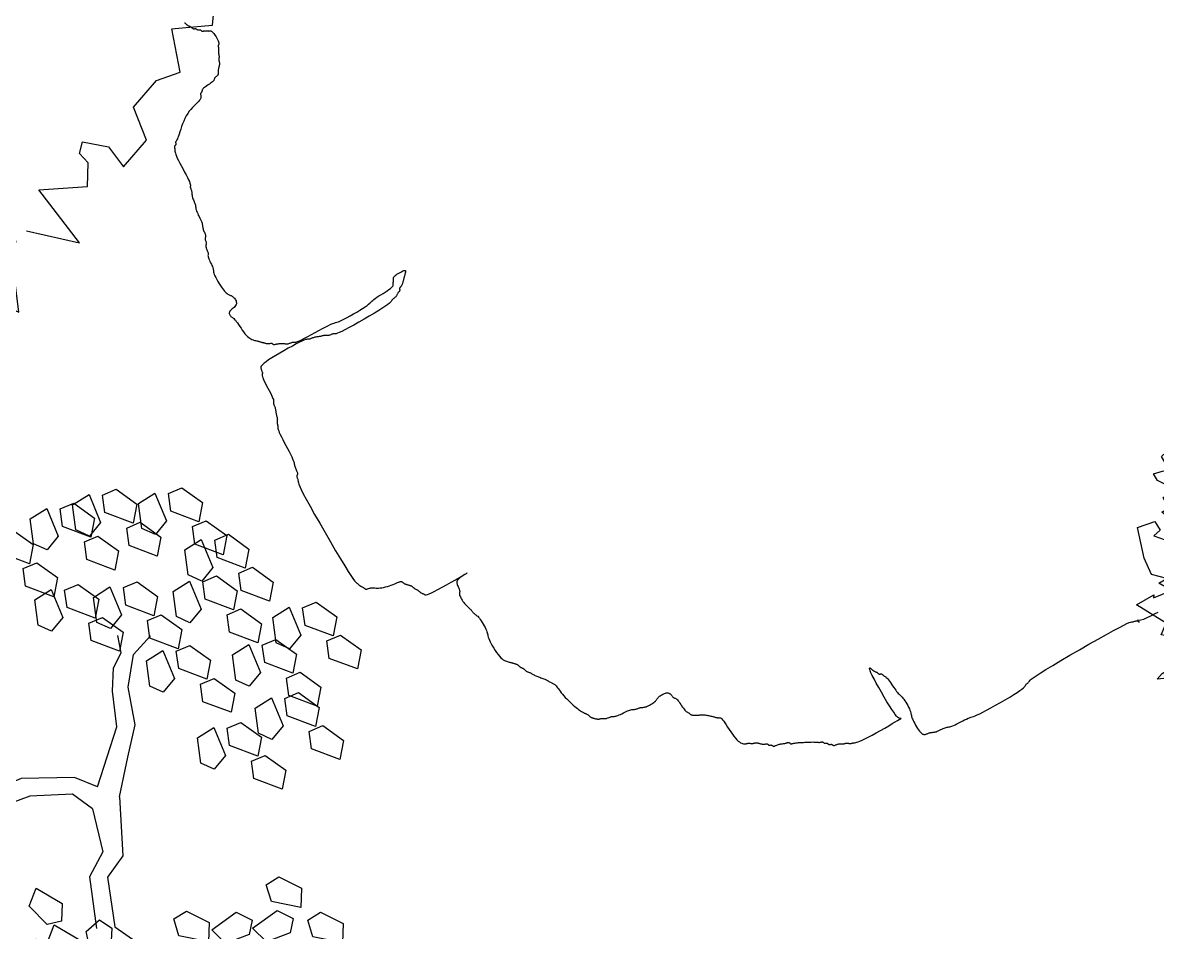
# Model space of a CAD drawing. Header units: metres. Extents: x 99558 to 100592, y 49739 to 50255.
# Drawn here: x 100021.386 to 100024.164, y 50069.294 to 50071.52 of the extents above; entities that cross this region are included whole.
import ezdxf

# ---------------------------------------------------------------- set-up
doc = ezdxf.new("R2010")
doc.units = ezdxf.units.M
doc.header["$MEASUREMENT"] = 0
doc.layers.add('Vegetation', color=100, linetype='Continuous')

# ---------------------------------------------------------------- blocks, each defined once
blk = doc.blocks.new('TREE-13')
for points in [[(-21.55, 67.39), (-19.58, 66.68), (-18.68, 69.81), (-10.83, 73.35), (-12.85, 70.01), (-12.85, 68.14), (-7.46, 69.81), (-3.65, 68.77), (-4.1, 65.43), (2.19, 67.72), (5.1, 68.14), (3.98, 64.39), (8.02, 63.35), (6.45, 59.19), (-1.18, 59.19), (-3.2, 55.44), (0.62, 52.94), (5.55, 52.53), (-2.3, 46.28), (-9.03, 46.28), (-9.48, 46.7), (-9.93, 50.24)], [(6, 66.48), (8.47, 71.68), (13.18, 69.81), (13.63, 66.48), (19.46, 67.1), (19.91, 64.39), (24.4, 63.77), (25.3, 61.69), (25.3, 60.23), (30.23, 60.85), (28.21, 58.15), (33.6, 57.73), (31.58, 55.86), (35.35, 53.05)], [(-21.55, 67.39), (-23.22, 65.01), (-26.99, 66.85), (-28.3, 60.72)], [(-45.27, 43.31), (-46.62, 46.64), (-44.6, 46.64), (-44.6, 49.55), (-40.78, 49.55), (-43.7, 53.92), (-43.7, 55.8), (-41.23, 55.17), (-39.89, 53.51), (-39.89, 58.5), (-36.97, 59.13), (-36.97, 57.25), (-35.4, 55.8), (-34.05, 61.21), (-36.07, 63.08), (-32.03, 66), (-31.59, 61.83), (-31.14, 59.13), (-32.03, 55.8), (-27.77, 54.96), (-27.77, 58.09), (-23.96, 58.09), (-24.41, 54.55)], [(35.35, 53.05), (41.87, 54.3), (36.68, 48), (42.6, 47.36), (42.6, 44.48), (41.48, 43.36), (41.8, 41.92), (45, 42.4), (46.92, 44.8), (49.63, 41.45), (47.88, 37.45), (50.56, 34.08), (53.42, 32.98), (52.19, 27.7), (53.47, 27.54), (57.15, 27.06), (57.31, 24.99), (54.43, 22.91), (54.41, 21.49)], [(30.32, 51.33), (29.87, 45.71), (32.79, 42.79), (38.31, 42.79), (39.88, 39.87), (40.94, 34.53), (42.51, 32.24), (34.39, 29.17), (37.5, 26.76), (35.03, 25.93), (38.56, 23.61), (41.69, 25.58), (44.07, 24.69)], [(-59.34, 18.66), (-61.81, 20.74), (-59.34, 22.62), (-63.38, 30.11), (-58.45, 30.11), (-58.9, 29.49), (-54.18, 28.86), (-55.98, 31.99), (-53.73, 31.99), (-56.43, 34.69), (-55.98, 39.06), (-53.73, 46.35), (-49.25, 45.52), (-49.25, 43.02), (-51.27, 42.6), (-48.35, 39.27), (-46.33, 40.94), (-44.98, 40.31), (-47.45, 36.15), (-42.96, 35.73), (-42.96, 32.82), (-39.6, 33.65), (-37.58, 29.7), (-33.89, 29.55)], [(8.96, 43.3), (12.59, 45.58), (13.05, 44.64), (14.07, 42.6), (18.45, 43.39), (18.79, 41.69), (18.61, 39.04), (22.71, 37.37), (21.83, 34.6), (21.03, 34.2), (23.75, 32.77), (26.15, 33.5), (28.04, 30.72), (25.12, 29.03), (26.85, 27.57), (23.88, 23.99), (23.07, 23.59), (20.09, 23.03), (19.44, 24.33)], [(-17.93, 26.42), (-17.93, 24.76), (-21.29, 26.84), (-19.72, 27.67), (-21.29, 28.09), (-25.11, 31.63), (-22.64, 33.09), (-22.64, 37.04), (-12.99, 33.92), (-12.99, 39.96), (-11.65, 40.58), (-9.63, 37.87), (-6.71, 37.87), (-5.81, 36), (-5.81, 33.09)], [(-34.25, 21.59), (-38.53, 21.3), (-38.36, 20.27), (-37.98, 18.01), (-41.98, 16.08), (-41.26, 14.51), (-39.56, 12.47), (-41.89, 8.71), (-39.55, 6.99), (-38.67, 7.13), (-40.03, 4.38), (-42.39, 3.56), (-42.29, 0.2), (-38.93, 0.55), (-39.47, -1.65), (-34.96, -2.8), (-34.08, -2.65), (-31.34, -1.35), (-31.58, 0.09)], [(24.51, 8.17), (24.51, 12.75), (26.98, 15.04), (27.43, 10.46), (31.47, 12.54), (31.47, 16.71), (33.71, 17.12), (39.54, 14), (39.54, 19.2), (42.46, 14.83), (46.27, 16.71), (46.27, 18.58), (49.86, 21.49), (52.78, 20.24), (54.35, 17.12), (59.74, 15.46), (57.72, 12.13), (58.17, 10.04), (62.43, 7.13), (58.17, 5.26), (55.25, 5.46), (54.8, 2.97), (48.07, 3.17), (47.62, 6.09), (42.91, 7.75), (41.56, 9.21)], [(-59.95, 5.95), (-64.28, 10.13), (-68.09, 11.79), (-66.3, 12.42), (-63.38, 12.42), (-60.47, 17.83), (-56.43, 18.66), (-54.63, 16.79), (-55.08, 15.54), (-51.27, 13.87), (-47.9, 13.46), (-48.35, 9.29), (-47.45, 5.96), (-45.88, 2.84)], [(-10.97, 5.1), (-10.85, 2.54), (-9.56, 0.44), (-8.74, -0.9), (-7.5, -0.14), (-5.61, -2.4), (-3.72, -2.29), (0, 0), (-1.72, -3.17), (0.04, -8.41), (3.06, -6.55), (3.89, -3.93), (4.84, 0.87), (6.9, -2.07), (7.85, 0.35), (9.75, 6), (9.4, 5.79), (6.86, 8.71), (8.64, 12.17), (7.34, 11.9), (4.86, 10.37), (3.15, 11.16), (1.27, 13.43), (0.8, 14.19)], [(-59.95, 5.95), (-62.6, 4.11), (-60.33, 2.01), (-65.06, -5.07), (-60.14, -5.54), (-60.53, -4.87), (-55.78, -4.7), (-57.86, -7.64), (-55.63, -7.85), (-58.57, -10.29), (-58.54, -14.68), (-57, -22.15), (-52.45, -21.75), (-52.21, -19.26), (-54.18, -18.65), (-50.96, -15.61), (-49.11, -17.46), (-47.71, -16.97), (-49.77, -12.59), (-45.27, -12.6), (-44.99, -9.7), (-41.72, -10.85), (-39.33, -7.1), (-35.51, -7.31)], [(48.07, 3.17), (52.22, 0.69), (53.12, 0.06), (52.67, -3.06), (59.85, -4.31), (58.5, -5.97), (53.12, -9.3), (56.93, -10.35), (54.02, -12.01), (51.77, -11.18), (53.12, -15.97), (49.3, -16.8), (51.1, -18.26), (51.1, -21.17), (47.73, -21.17), (43.25, -18.88), (45.04, -22.21), (48.86, -24.5), (49.75, -27), (42.8, -26.38), (39.43, -26.79), (36.07, -26.79), (33.08, -22.63)], [(10.76, -14.51), (11.41, -15.56), (11.41, -16.19), (13.87, -17.23), (13.87, -18.9), (12.53, -20.14), (15.89, -20.56), (15.89, -22.43), (23.52, -17.44), (25.09, -20.77), (29.8, -19.94), (27.34, -17.23), (30.25, -16.19), (33.17, -16.61), (33.62, -13.48), (32.72, -13.27), (33.17, -9.32), (26.89, -8.69), (30.7, -7.03), (30.25, -4.74), (28.46, -5.36), (26.89, -4.32), (26.89, -3.07)], [(-19.71, -18.49), (-21.05, -12.7), (-26.23, -15.81), (-27.45, -14.98), (-26.17, -11.85), (-27.67, -9.35), (-26.53, -7.62), (-24.03, -6.12)], [(-47.09, -18.01), (-49.5, -21.53), (-50.06, -22.47), (-48.35, -25.12), (-54.35, -29.25), (-52.44, -30.2), (-46.15, -30.99), (-49.19, -33.52), (-45.84, -33.82), (-44.15, -32.13), (-43.38, -37.04), (-39.56, -36.21), (-40.59, -38.28), (-39.37, -40.93), (-36.31, -39.53), (-33.19, -35.57), (-33.43, -39.35), (-35.94, -43.02), (-35.72, -45.67), (-29.65, -42.2), (-26.42, -41.17), (-23.36, -39.77), (-22.18, -33.73), (-21.74, -31.47), (-23.68, -26.17)], [(-1.12, -17.89), (-5.7, -17.97), (-7.94, -20.47), (-3.36, -20.84), (-5.37, -24.92), (-9.53, -24.99), (-9.91, -27.24), (-6.69, -33.02), (-11.9, -33.1), (-7.48, -35.95), (-9.29, -39.79), (-11.16, -39.82), (-14.01, -43.46), (-12.72, -46.36), (-9.57, -47.88), (-7.81, -53.23), (-4.52, -51.16), (-2.43, -51.57), (0.56, -55.78), (2.36, -51.49), (2.1, -48.58), (4.59, -48.09), (4.27, -41.36), (1.35, -40.96), (-0.39, -36.28), (-1.87, -34.96)], [(6.35, -47.59), (11.21, -52.12), (10.17, -44.02), (15.52, -46.63), (17.05, -44.19), (16.69, -42.65), (17.73, -41.6), (20.18, -43.71), (20.53, -46.76), (24.62, -45.36), (25.26, -41.05), (29.32, -39.62), (32.33, -40.21), (34.1, -35.09), (35.27, -35.64), (38.63, -37.19), (39.87, -35.51), (38.54, -32.22), (41.32, -28.4)], [(-29.65, -43.75), (-29.65, -44.9), (-27.88, -48.91), (-24.42, -46.36), (-22.78, -49.09), (-17.5, -47.81), (-16.59, -50.91), (-14.22, -49.63), (-11.49, -51.09), (-10.27, -49.06)]]:
    blk.add_lwpolyline(points)
blk = doc.blocks.new('L', base_point=(1.3683, 0.5913))
for p, q in [((1.2809, 0.65), (1.3117, 0.675)), ((1.3117, 0.675), (1.3419, 0.6213)), ((1.2937, 0.5998), (1.2809, 0.65)), ((1.3419, 0.6213), (1.3225, 0.5909)), ((1.2753, 0.5668), (1.3061, 0.5917)), ((1.3225, 0.5909), (1.2937, 0.5998)), ((1.3061, 0.5917), (1.3362, 0.538)), ((1.2881, 0.5166), (1.2753, 0.5668)), ((1.3362, 0.538), (1.3169, 0.5076)), ((1.337, 0.4891), (1.3557, 0.5478)), ((1.3557, 0.5478), (1.3911, 0.5544)), ((1.3911, 0.5544), (1.4042, 0.5272)), ((1.3169, 0.5076), (1.2881, 0.5166)), ((1.4042, 0.5272), (1.3763, 0.4836)), ((1.3763, 0.4836), (1.337, 0.4891))]:
    blk.add_line(p, q)
blk = doc.blocks.new('TREE-11')
at = {"layer": 'Vegetation'}
for p, q in [((25.18, 29.57), (26.56, 33.63)), ((21.73, 27.36), (25.18, 29.57)), ((27.6, 27.72), (33.46, 29.57)), ((18.63, 22.55), (21.73, 27.36)), ((22.42, 21.44), (27.6, 27.72)), ((15.18, 14.42), (18.63, 22.55)), ((-28.64, 17.37), (-34.84, 21.07)), ((19.32, 12.57), (22.42, 21.44)), ((-28.64, 13.31), (-35.18, 17.75)), ((-11.39, 15.16), (-28.64, 17.37)), ((0, 8.87), (-11.39, 15.16)), ((3.79, 4.07), (15.18, 14.42)), ((-11.73, 10.35), (-28.64, 13.31)), ((13.8, 6.66), (19.32, 12.57)), ((-2.41, 5.55), (-11.73, 10.35)), ((3.79, 4.07), (0, 8.87)), ((7.24, -0.74), (13.8, 6.66)), ((0, 0), (-2.41, 5.55)), ((0, 0), (-3.1, -10.35)), ((7.24, -0.74), (0.69, -13.67)), ((-3.1, -10.35), (-8.97, -14.04)), ((0.69, -13.67), (-5.18, -16.26)), ((-8.97, -14.04), (-13.8, -25.87)), ((-5.18, -16.26), (-9.66, -27.71)), ((-9.66, -27.71), (-6.9, -33.63))]:
    blk.add_line(p, q, dxfattribs=at)
for p, xscale, yscale, zscale, rotation in [((-25.53, 58.4), 120, 120, 120, 295.0165150851705), ((9.31, 58.4), 119.9999999999999, 119.9999999999999, 119.9999999999999, 190.1248425347957), ((25.53, 56.56), 119.9999999999999, 119.9999999999999, 119.9999999999999, 190.1248425347957), ((36.21, 54.33), 119.9999999999999, 119.9999999999999, 119.9999999999999, 190.1248425347957), ((-16.56, 51.01), 120, 120, 120, 295.0165150851705), ((50.36, 46.57), 119.9999999999999, 119.9999999999999, 119.9999999999999, 190.1248425347957), ((-7.24, 46.21), 120, 120, 120, 295.0165150851705), ((-33.81, 39.18), 120, 120, 120, 295.0165150851705), ((16.56, 38.81), 119.9999999999999, 119.9999999999999, 119.9999999999999, 190.1248425347957), ((-48.64, 36.23), 119.9999999999998, 119.9999999999998, 119.9999999999998, 347.8021081598379), ((29.32, 32.16), 119.9999999999999, 119.9999999999999, 119.9999999999999, 190.1248425347957), ((54.5, 31.05), 119.9999999999999, 119.9999999999999, 119.9999999999999, 190.1248425347957), ((-11.04, 28.46), 120, 120, 120, 295.0165150851705), ((46.91, 23.66), 119.9999999999999, 119.9999999999999, 119.9999999999999, 190.1248425347957), ((-30.7, 19.6), 120, 120, 120, 295.0165150851705), ((-54.15, 15.9), 119.9999999999998, 119.9999999999998, 119.9999999999998, 347.8021081598379), ((-41.74, 17.75), 119.9999999999998, 119.9999999999998, 119.9999999999998, 347.8021081598379), ((32.77, 12.2), 119.9999999999999, 119.9999999999999, 119.9999999999999, 190.1248425347957), ((64.85, 5.91), 119.9999999999999, 119.9999999999999, 119.9999999999999, 190.1248425347957), ((51.74, 2.96), 119.9999999999999, 119.9999999999999, 119.9999999999999, 190.1248425347957), ((34.15, -10.35), 119.9999999999999, 119.9999999999999, 119.9999999999999, 190.1248425347957), ((50.01, -11.09), 119.9999999999999, 119.9999999999999, 119.9999999999999, 190.1248425347957), ((-1.38, -34), 119.9999999999998, 119.9999999999998, 119.9999999999998, 66.16076666471409), ((22.42, -38.06), 119.9999999999998, 119.9999999999998, 119.9999999999998, 66.16076666471409), ((2.07, -45.45), 119.9999999999998, 119.9999999999998, 119.9999999999998, 66.16076666471409), ((26.91, -50.63), 119.9999999999998, 119.9999999999998, 119.9999999999998, 66.16076666471409), ((-15.18, -53.59), 119.9999999999998, 119.9999999999998, 119.9999999999998, 66.16076666471409)]:
    blk.add_blockref('L', p, dxfattribs=dict(at, xscale=xscale, yscale=yscale, zscale=zscale, rotation=rotation))
at = {"layer": 'Vegetation', "xscale": 120, "yscale": 120, "zscale": 120}
for p in [(-52.09, -10.71), (-30.7, -16.25), (-38.64, -19.58), (-14.84, -19.95), (-45.88, -33.26), (-23.81, -38.8), (-15.18, -39.54), (-31.74, -43.24)]:
    blk.add_blockref('L', p, dxfattribs=at)
blk = doc.blocks.new('TREE-01')
for points in [[(5.23, -68.18), (5.32, -68.31), (5.56, -68.41), (5.92, -68.49), (6.37, -68.54), (6.86, -68.58), (7.37, -68.6), (7.86, -68.63)], [(-59.3, 53.43), (-59.27, 53.38), (-59.25, 53.33), (-59.23, 53.28), (-59.21, 53.23), (-59.2, 53.18), (-59.19, 53.13), (-59.18, 53.08), (-59.16, 53.03), (-59.14, 52.98), (-59.11, 52.93), (-59.08, 52.88), (-59.04, 52.83), (-59, 52.78), (-58.96, 52.73), (-58.93, 52.68), (-58.9, 52.63), (-58.87, 52.58), (-58.85, 52.53), (-58.83, 52.48), (-58.81, 52.43), (-58.8, 52.39), (-58.79, 52.35), (-58.77, 52.31), (-58.76, 52.27), (-58.74, 52.25), (-58.71, 52.22), (-58.67, 52.21), (-58.64, 52.19), (-58.6, 52.18), (-58.56, 52.17), (-58.53, 52.15), (-58.5, 52.14), (-58.47, 52.11), (-58.45, 52.09), (-58.43, 52.05), (-58.41, 52.02), (-58.4, 51.98), (-58.39, 51.94), (-58.37, 51.91), (-58.36, 51.87), (-58.34, 51.85), (-58.31, 51.82), (-58.27, 51.81), (-58.24, 51.79), (-58.2, 51.78), (-58.16, 51.77), (-58.13, 51.75), (-58.1, 51.74), (-58.07, 51.71), (-58.05, 51.69), (-58.03, 51.65), (-58.01, 51.62), (-58, 51.58), (-57.99, 51.54), (-57.97, 51.51), (-57.96, 51.47), (-57.93, 51.45), (-57.91, 51.42), (-57.87, 51.41), (-57.84, 51.39), (-57.79, 51.38), (-57.75, 51.37), (-57.7, 51.35), (-57.65, 51.34), (-57.6, 51.31), (-57.55, 51.29), (-57.5, 51.25), (-57.45, 51.22), (-57.4, 51.18), (-57.35, 51.14), (-57.3, 51.11), (-57.25, 51.07), (-57.2, 51.05), (-57.15, 51.02), (-57.1, 51), (-57.05, 50.98), (-57.01, 50.95), (-56.97, 50.9), (-56.93, 50.84), (-56.9, 50.76), (-56.87, 50.65), (-56.85, 50.51), (-56.83, 50.34), (-56.82, 50.17), (-56.82, 49.98), (-56.82, 49.79), (-56.83, 49.62), (-56.85, 49.45), (-56.87, 49.31), (-56.9, 49.2), (-56.93, 49.12), (-56.96, 49.06), (-57, 49.01), (-57.04, 48.98), (-57.07, 48.96), (-57.11, 48.94), (-57.13, 48.91), (-57.16, 48.89), (-57.17, 48.85), (-57.19, 48.81), (-57.2, 48.77), (-57.21, 48.73), (-57.23, 48.68), (-57.25, 48.63), (-57.27, 48.58), (-57.3, 48.53), (-57.33, 48.48), (-57.36, 48.43), (-57.4, 48.38), (-57.44, 48.33), (-57.47, 48.28), (-57.51, 48.23), (-57.53, 48.18), (-57.56, 48.13), (-57.57, 48.08), (-57.59, 48.03), (-57.6, 47.98), (-57.61, 47.93), (-57.63, 47.88), (-57.65, 47.83), (-57.67, 47.78), (-57.7, 47.73), (-57.73, 47.68), (-57.76, 47.63), (-57.8, 47.58), (-57.84, 47.53), (-57.87, 47.48), (-57.91, 47.43), (-57.93, 47.38), (-57.96, 47.33), (-57.97, 47.28), (-57.99, 47.23), (-58, 47.18), (-58.01, 47.13), (-58.03, 47.08), (-58.05, 47.03), (-58.07, 46.98), (-58.1, 46.93), (-58.13, 46.88), (-58.17, 46.83), (-58.21, 46.78), (-58.26, 46.73), (-58.3, 46.68), (-58.35, 46.63), (-58.4, 46.58), (-58.45, 46.53), (-58.5, 46.48), (-58.55, 46.43), (-58.59, 46.38), (-58.64, 46.33), (-58.67, 46.28), (-58.71, 46.23), (-58.74, 46.18), (-58.76, 46.13), (-58.78, 46.08), (-58.79, 46.04), (-58.81, 45.99), (-58.83, 45.95), (-58.86, 45.91), (-58.89, 45.88), (-58.94, 45.85), (-58.99, 45.83), (-59.06, 45.81), (-59.13, 45.79), (-59.2, 45.78), (-59.28, 45.77), (-59.35, 45.75), (-59.41, 45.74), (-59.47, 45.72), (-59.51, 45.69), (-59.55, 45.65), (-59.59, 45.62), (-59.63, 45.58), (-59.68, 45.54), (-59.74, 45.51), (-59.83, 45.48), (-59.94, 45.45), (-60.08, 45.43), (-60.24, 45.41), (-60.42, 45.39), (-60.6, 45.38), (-60.79, 45.37), (-60.97, 45.35), (-61.13, 45.34), (-61.27, 45.32), (-61.38, 45.29), (-61.46, 45.25), (-61.53, 45.22), (-61.57, 45.18), (-61.6, 45.14), (-61.63, 45.11), (-61.65, 45.08), (-61.67, 45.05), (-61.7, 45.03), (-61.73, 45.01), (-61.77, 44.99), (-61.8, 44.98), (-61.84, 44.97), (-61.88, 44.96), (-61.91, 44.94), (-61.94, 44.92), (-61.96, 44.89), (-61.98, 44.85), (-61.99, 44.82), (-62, 44.77), (-62.02, 44.73), (-62.03, 44.68), (-62.05, 44.63), (-62.07, 44.58), (-62.1, 44.53), (-62.14, 44.48), (-62.19, 44.43), (-62.25, 44.38), (-62.34, 44.33), (-62.45, 44.28), (-62.58, 44.23), (-62.74, 44.18), (-62.93, 44.13), (-63.14, 44.08), (-63.39, 44.01), (-63.65, 43.94), (-63.92, 43.85), (-64.21, 43.74), (-64.51, 43.61), (-64.81, 43.45), (-65.1, 43.26), (-65.4, 43.05), (-65.69, 42.82), (-65.96, 42.59), (-66.22, 42.36), (-66.47, 42.15), (-66.68, 41.95), (-66.87, 41.78), (-67.03, 41.65), (-67.16, 41.55), (-67.27, 41.48), (-67.36, 41.42), (-67.42, 41.39), (-67.47, 41.36), (-67.51, 41.34), (-67.54, 41.32), (-67.56, 41.29), (-67.58, 41.26), (-67.59, 41.22), (-67.61, 41.18), (-67.62, 41.15), (-67.63, 41.11), (-67.65, 41.08), (-67.67, 41.05), (-67.7, 41.03), (-67.73, 41.01), (-67.77, 41), (-67.81, 40.98), (-67.84, 40.97), (-67.88, 40.96), (-67.91, 40.94), (-67.94, 40.92), (-67.96, 40.89), (-67.98, 40.86), (-67.99, 40.82), (-68.01, 40.78), (-68.02, 40.73), (-68.03, 40.68), (-68.05, 40.63), (-68.07, 40.58), (-68.1, 40.53), (-68.13, 40.47), (-68.17, 40.4), (-68.21, 40.3), (-68.24, 40.17), (-68.28, 40), (-68.31, 39.79), (-68.34, 39.52), (-68.36, 39.19), (-68.38, 38.81), (-68.39, 38.41), (-68.41, 37.99), (-68.42, 37.58), (-68.43, 37.18), (-68.45, 36.82), (-68.47, 36.52), (-68.5, 36.28), (-68.53, 36.09), (-68.57, 35.96), (-68.61, 35.86), (-68.64, 35.79), (-68.68, 35.74), (-68.71, 35.7), (-68.74, 35.65), (-68.76, 35.6), (-68.78, 35.53), (-68.79, 35.46), (-68.81, 35.38), (-68.82, 35.29), (-68.83, 35.21), (-68.85, 35.13), (-68.87, 35.05), (-68.9, 34.98), (-68.93, 34.91), (-68.97, 34.84), (-69.01, 34.78), (-69.04, 34.71), (-69.08, 34.63), (-69.11, 34.55), (-69.14, 34.45), (-69.16, 34.35), (-69.18, 34.23), (-69.19, 34.11), (-69.21, 33.99), (-69.22, 33.86), (-69.23, 33.74), (-69.25, 33.62), (-69.27, 33.52), (-69.3, 33.42), (-69.33, 33.34), (-69.37, 33.25), (-69.41, 33.17), (-69.44, 33.08), (-69.48, 32.98), (-69.51, 32.86), (-69.54, 32.72), (-69.56, 32.56), (-69.58, 32.38), (-69.6, 32.19), (-69.61, 31.99), (-69.62, 31.79), (-69.63, 31.59), (-69.65, 31.41), (-69.67, 31.25), (-69.7, 31.11), (-69.73, 31), (-69.77, 30.89), (-69.81, 30.8), (-69.85, 30.72), (-69.88, 30.63), (-69.91, 30.55), (-69.94, 30.45), (-69.96, 30.35), (-69.98, 30.23), (-70, 30.11), (-70.01, 30), (-70.02, 29.88), (-70.04, 29.77), (-70.05, 29.67), (-70.07, 29.59), (-70.1, 29.52), (-70.14, 29.47), (-70.17, 29.43), (-70.21, 29.4), (-70.25, 29.36), (-70.28, 29.33), (-70.31, 29.3), (-70.34, 29.25), (-70.36, 29.2), (-70.38, 29.13), (-70.4, 29.06), (-70.41, 28.99), (-70.42, 28.91), (-70.44, 28.84), (-70.45, 28.78), (-70.47, 28.72), (-70.5, 28.68), (-70.54, 28.64), (-70.57, 28.61), (-70.61, 28.58), (-70.65, 28.55), (-70.68, 28.5), (-70.71, 28.45), (-70.74, 28.39), (-70.76, 28.3), (-70.78, 28.21), (-70.8, 28.1), (-70.81, 27.99), (-70.82, 27.88), (-70.84, 27.77), (-70.85, 27.67), (-70.88, 27.59), (-70.9, 27.52), (-70.94, 27.47), (-70.97, 27.42), (-71.01, 27.37), (-71.05, 27.32), (-71.08, 27.25), (-71.11, 27.16), (-71.14, 27.05), (-71.16, 26.92), (-71.18, 26.75), (-71.2, 26.57), (-71.21, 26.39), (-71.22, 26.2), (-71.24, 26.02), (-71.25, 25.86), (-71.28, 25.72), (-71.3, 25.61), (-71.34, 25.52), (-71.37, 25.44), (-71.41, 25.37), (-71.45, 25.29), (-71.48, 25.2), (-71.51, 25.08), (-71.54, 24.92), (-71.56, 24.73), (-71.58, 24.5), (-71.59, 24.24), (-71.59, 23.97), (-71.59, 23.7), (-71.58, 23.42), (-71.56, 23.16), (-71.54, 22.92), (-71.51, 22.71), (-71.48, 22.53), (-71.44, 22.37), (-71.4, 22.24), (-71.36, 22.12), (-71.31, 22.02), (-71.26, 21.93), (-71.21, 21.86), (-71.16, 21.78), (-71.11, 21.72), (-71.06, 21.65), (-71.02, 21.58), (-70.97, 21.51), (-70.94, 21.43), (-70.9, 21.35), (-70.88, 21.26), (-70.85, 21.15), (-70.84, 21.04), (-70.84, 20.92), (-70.85, 20.8), (-70.88, 20.68), (-70.92, 20.57), (-70.99, 20.47), (-71.08, 20.39), (-71.19, 20.32), (-71.32, 20.27), (-71.46, 20.23), (-71.61, 20.2), (-71.76, 20.17), (-71.9, 20.14), (-72.03, 20.1), (-72.14, 20.06), (-72.23, 20), (-72.3, 19.93), (-72.34, 19.86), (-72.37, 19.78), (-72.38, 19.7), (-72.38, 19.62), (-72.36, 19.53), (-72.34, 19.46), (-72.31, 19.38), (-72.28, 19.31), (-72.25, 19.24), (-72.21, 19.15), (-72.17, 19.05), (-72.14, 18.92), (-72.1, 18.77), (-72.08, 18.59), (-72.05, 18.37), (-72.04, 18.13), (-72.02, 17.86), (-72, 17.58), (-71.98, 17.3), (-71.95, 17.03), (-71.92, 16.76), (-71.88, 16.52), (-71.82, 16.31), (-71.75, 16.13), (-71.68, 15.98), (-71.6, 15.84), (-71.52, 15.73), (-71.43, 15.62), (-71.35, 15.54), (-71.28, 15.46), (-71.2, 15.39), (-71.14, 15.32), (-71.07, 15.26), (-71.02, 15.2), (-70.96, 15.14), (-70.91, 15.09), (-70.86, 15.04), (-70.81, 14.99), (-70.76, 14.94), (-70.71, 14.89), (-70.66, 14.84), (-70.61, 14.79), (-70.56, 14.74), (-70.51, 14.69), (-70.46, 14.64), (-70.41, 14.59), (-70.36, 14.54), (-70.31, 14.49), (-70.26, 14.45), (-70.21, 14.4), (-70.16, 14.36), (-70.11, 14.32), (-70.06, 14.29), (-70.01, 14.26), (-69.96, 14.24), (-69.91, 14.22), (-69.86, 14.2), (-69.82, 14.19), (-69.77, 14.18), (-69.74, 14.16), (-69.7, 14.15), (-69.67, 14.13), (-69.65, 14.1), (-69.63, 14.06), (-69.62, 14.03), (-69.61, 13.99), (-69.6, 13.95), (-69.58, 13.92), (-69.56, 13.89), (-69.54, 13.86), (-69.51, 13.84), (-69.48, 13.82), (-69.44, 13.8), (-69.39, 13.79), (-69.34, 13.78), (-69.28, 13.76), (-69.21, 13.75), (-69.14, 13.73), (-69.06, 13.7), (-68.98, 13.66), (-68.89, 13.63), (-68.81, 13.58), (-68.72, 13.54), (-68.63, 13.49), (-68.55, 13.44), (-68.47, 13.39), (-68.4, 13.34), (-68.33, 13.29), (-68.27, 13.25), (-68.21, 13.2), (-68.14, 13.16), (-68.08, 13.12), (-68.01, 13.09), (-67.94, 13.06), (-67.86, 13.04), (-67.78, 13.02), (-67.7, 13), (-67.62, 12.99), (-67.54, 12.98), (-67.46, 12.97), (-67.4, 12.95), (-67.34, 12.93), (-67.29, 12.9), (-67.25, 12.87), (-67.19, 12.83), (-67.11, 12.79), (-66.99, 12.75), (-66.81, 12.72), (-66.58, 12.69), (-66.27, 12.66), (-65.88, 12.64), (-65.43, 12.62), (-64.93, 12.61), (-64.41, 12.59), (-63.88, 12.58), (-63.38, 12.57), (-62.93, 12.55), (-62.54, 12.53), (-62.23, 12.5), (-61.98, 12.47), (-61.79, 12.43), (-61.62, 12.39), (-61.46, 12.36), (-61.28, 12.32), (-61.07, 12.29), (-60.8, 12.26), (-60.47, 12.24), (-60.08, 12.22), (-59.65, 12.21), (-59.19, 12.21), (-58.74, 12.21), (-58.3, 12.22), (-57.89, 12.24), (-57.53, 12.26), (-57.24, 12.29), (-57, 12.32), (-56.81, 12.36), (-56.63, 12.39), (-56.48, 12.43), (-56.32, 12.47), (-56.14, 12.5), (-55.93, 12.53), (-55.69, 12.55), (-55.41, 12.57), (-55.11, 12.58), (-54.81, 12.59), (-54.51, 12.61), (-54.22, 12.62), (-53.96, 12.64), (-53.73, 12.66), (-53.56, 12.69), (-53.42, 12.72), (-53.33, 12.76), (-53.26, 12.8), (-53.21, 12.85), (-53.18, 12.89), (-53.16, 12.94), (-53.13, 12.99), (-53.1, 13.04), (-53.07, 13.09), (-53.04, 13.14), (-53, 13.19), (-52.96, 13.24), (-52.93, 13.29), (-52.89, 13.34), (-52.87, 13.39), (-52.84, 13.44), (-52.82, 13.49), (-52.8, 13.54), (-52.77, 13.58), (-52.72, 13.63), (-52.66, 13.66), (-52.58, 13.7), (-52.47, 13.73), (-52.33, 13.75), (-52.16, 13.76), (-51.99, 13.77), (-51.81, 13.78), (-51.63, 13.77), (-51.46, 13.76), (-51.32, 13.75), (-51.2, 13.73), (-51.12, 13.7), (-51.07, 13.66), (-51.05, 13.63), (-51.05, 13.58), (-51.07, 13.54), (-51.1, 13.49), (-51.15, 13.44), (-51.2, 13.39), (-51.25, 13.34), (-51.3, 13.29), (-51.35, 13.24), (-51.4, 13.19), (-51.45, 13.14), (-51.5, 13.09), (-51.55, 13.04), (-51.6, 12.99), (-51.65, 12.94), (-51.7, 12.89), (-51.75, 12.84), (-51.8, 12.79), (-51.85, 12.74), (-51.9, 12.69), (-51.95, 12.64), (-52, 12.59), (-52.05, 12.54), (-52.1, 12.49), (-52.15, 12.45), (-52.2, 12.4), (-52.25, 12.36), (-52.3, 12.32), (-52.35, 12.29), (-52.4, 12.26), (-52.45, 12.24), (-52.5, 12.22), (-52.55, 12.21), (-52.59, 12.19), (-52.63, 12.18), (-52.67, 12.17), (-52.7, 12.15), (-52.73, 12.13), (-52.75, 12.1), (-52.77, 12.07), (-52.79, 12.03), (-52.8, 11.99), (-52.81, 11.96), (-52.83, 11.92), (-52.84, 11.89), (-52.87, 11.86), (-52.89, 11.84), (-52.93, 11.82), (-52.97, 11.81), (-53.01, 11.79), (-53.05, 11.78), (-53.1, 11.77), (-53.15, 11.75), (-53.2, 11.73), (-53.25, 11.7), (-53.3, 11.67), (-53.35, 11.63), (-53.41, 11.59), (-53.47, 11.56), (-53.53, 11.52), (-53.59, 11.49), (-53.67, 11.46), (-53.74, 11.44), (-53.83, 11.42), (-53.91, 11.41), (-53.99, 11.39), (-54.07, 11.38), (-54.14, 11.37), (-54.21, 11.35), (-54.27, 11.33), (-54.31, 11.3), (-54.36, 11.27), (-54.44, 11.23), (-54.55, 11.19), (-54.72, 11.16), (-54.96, 11.12), (-55.29, 11.09), (-55.73, 11.06), (-56.29, 11.04), (-56.94, 11.02), (-57.66, 11.01), (-58.4, 11.01), (-59.15, 11.01), (-59.86, 11.02), (-60.51, 11.04), (-61.07, 11.06), (-61.51, 11.09), (-61.84, 11.12), (-62.09, 11.16), (-62.25, 11.19), (-62.37, 11.23), (-62.44, 11.27), (-62.49, 11.3), (-62.54, 11.33), (-62.59, 11.35), (-62.66, 11.37), (-62.73, 11.38), (-62.81, 11.39), (-62.89, 11.41), (-62.98, 11.42), (-63.06, 11.44), (-63.14, 11.46), (-63.21, 11.49), (-63.28, 11.52), (-63.34, 11.56), (-63.4, 11.59), (-63.45, 11.63), (-63.5, 11.67), (-63.55, 11.7), (-63.6, 11.73), (-63.65, 11.75), (-63.71, 11.77), (-63.76, 11.78), (-63.81, 11.79), (-63.87, 11.81), (-63.93, 11.82), (-64, 11.84), (-64.07, 11.86), (-64.15, 11.89), (-64.23, 11.92), (-64.32, 11.96), (-64.41, 11.99), (-64.51, 12.03), (-64.61, 12.07), (-64.71, 12.1), (-64.81, 12.13), (-64.91, 12.15), (-65, 12.17), (-65.1, 12.18), (-65.19, 12.19), (-65.27, 12.21), (-65.35, 12.22), (-65.42, 12.24), (-65.47, 12.26), (-65.52, 12.29), (-65.57, 12.32), (-65.63, 12.36), (-65.72, 12.39), (-65.86, 12.43), (-66.05, 12.47), (-66.32, 12.5), (-66.67, 12.53), (-67.12, 12.55), (-67.64, 12.56), (-68.21, 12.57), (-68.82, 12.58), (-69.42, 12.57), (-70, 12.56), (-70.54, 12.55), (-71.01, 12.53), (-71.39, 12.5), (-71.69, 12.46), (-71.91, 12.42), (-72.08, 12.38), (-72.19, 12.32), (-72.27, 12.26), (-72.31, 12.2), (-72.34, 12.13), (-72.36, 12.05), (-72.38, 11.97), (-72.4, 11.88), (-72.41, 11.8), (-72.42, 11.72), (-72.44, 11.65), (-72.45, 11.58), (-72.48, 11.53), (-72.5, 11.48), (-72.54, 11.44), (-72.57, 11.39), (-72.61, 11.33), (-72.65, 11.25), (-72.68, 11.14), (-72.71, 10.99), (-72.74, 10.79), (-72.77, 10.54), (-72.78, 10.25), (-72.8, 9.93), (-72.81, 9.59), (-72.82, 9.26), (-72.84, 8.94), (-72.85, 8.64), (-72.88, 8.39), (-72.9, 8.2), (-72.94, 8.04), (-72.97, 7.93), (-73.01, 7.85), (-73.05, 7.79), (-73.08, 7.75), (-73.12, 7.71), (-73.14, 7.66), (-73.17, 7.6), (-73.18, 7.54), (-73.2, 7.46), (-73.21, 7.38), (-73.22, 7.29), (-73.24, 7.19), (-73.25, 7.09), (-73.28, 6.99), (-73.3, 6.89), (-73.34, 6.8), (-73.37, 6.7), (-73.41, 6.6), (-73.45, 6.51), (-73.48, 6.42), (-73.52, 6.34), (-73.54, 6.26), (-73.57, 6.19), (-73.58, 6.12), (-73.6, 6.06), (-73.61, 6), (-73.62, 5.95), (-73.64, 5.9), (-73.65, 5.84), (-73.68, 5.79), (-73.7, 5.74), (-73.74, 5.69), (-73.77, 5.64), (-73.81, 5.59), (-73.85, 5.54), (-73.88, 5.49), (-73.92, 5.44), (-73.94, 5.39), (-73.97, 5.34), (-73.98, 5.29), (-74, 5.24), (-74.01, 5.19), (-74.02, 5.14), (-74.04, 5.09), (-74.05, 5.04), (-74.08, 4.99), (-74.1, 4.94), (-74.14, 4.88), (-74.17, 4.81), (-74.21, 4.71), (-74.25, 4.58), (-74.28, 4.41), (-74.32, 4.2), (-74.34, 3.93), (-74.37, 3.6), (-74.38, 3.22), (-74.4, 2.82), (-74.41, 2.4), (-74.42, 1.97), (-74.44, 1.57), (-74.45, 1.19), (-74.48, 0.86), (-74.51, 0.59), (-74.54, 0.38), (-74.57, 0.2), (-74.61, 0.06), (-74.65, -0.05), (-74.68, -0.15), (-74.72, -0.24), (-74.74, -0.34), (-74.77, -0.44), (-74.78, -0.56), (-74.8, -0.68), (-74.81, -0.8), (-74.82, -0.91), (-74.84, -1.02), (-74.86, -1.12), (-74.88, -1.2), (-74.91, -1.27), (-74.94, -1.32), (-74.97, -1.36), (-75.01, -1.4), (-75.05, -1.43), (-75.08, -1.46), (-75.12, -1.49), (-75.14, -1.54), (-75.17, -1.59), (-75.18, -1.66), (-75.2, -1.73), (-75.21, -1.8), (-75.22, -1.88), (-75.24, -1.95), (-75.26, -2.01), (-75.28, -2.07), (-75.31, -2.12), (-75.34, -2.18), (-75.37, -2.29), (-75.41, -2.48), (-75.45, -2.77), (-75.48, -3.19), (-75.52, -3.77), (-75.54, -4.54), (-75.57, -5.51), (-75.58, -6.65), (-75.59, -7.9), (-75.59, -9.21), (-75.59, -10.52), (-75.58, -11.78), (-75.57, -12.94), (-75.54, -13.93), (-75.52, -14.73), (-75.48, -15.34), (-75.45, -15.8), (-75.41, -16.12), (-75.37, -16.33), (-75.34, -16.46), (-75.31, -16.54), (-75.28, -16.6), (-75.26, -16.65), (-75.24, -16.7), (-75.22, -16.75), (-75.21, -16.8), (-75.2, -16.85), (-75.18, -16.9), (-75.17, -16.95), (-75.14, -17), (-75.12, -17.05), (-75.08, -17.1), (-75.05, -17.15), (-75.01, -17.2), (-74.97, -17.25), (-74.94, -17.3), (-74.91, -17.35), (-74.88, -17.4), (-74.86, -17.45), (-74.84, -17.5), (-74.82, -17.54), (-74.8, -17.59), (-74.78, -17.63), (-74.76, -17.67), (-74.72, -17.7), (-74.68, -17.73), (-74.62, -17.75), (-74.55, -17.77), (-74.48, -17.79), (-74.39, -17.81), (-74.3, -17.83), (-74.21, -17.85), (-74.11, -17.89), (-74.01, -17.93), (-73.91, -17.99), (-73.81, -18.05), (-73.7, -18.13), (-73.58, -18.21), (-73.44, -18.29), (-73.3, -18.37), (-73.13, -18.45), (-72.94, -18.53), (-72.73, -18.6), (-72.5, -18.67), (-72.26, -18.73), (-72.02, -18.78), (-71.78, -18.83), (-71.55, -18.87), (-71.33, -18.9), (-71.14, -18.93), (-70.98, -18.95), (-70.85, -18.97), (-70.74, -18.99), (-70.66, -19), (-70.59, -19.01), (-70.54, -19.02), (-70.5, -19.04), (-70.47, -19.06), (-70.45, -19.09), (-70.44, -19.13), (-70.42, -19.16), (-70.41, -19.21), (-70.4, -19.25), (-70.38, -19.3), (-70.36, -19.35), (-70.34, -19.4), (-70.31, -19.45), (-70.28, -19.5), (-70.24, -19.55), (-70.2, -19.6), (-70.15, -19.65), (-70.11, -19.7), (-70.06, -19.75), (-70.01, -19.8), (-69.96, -19.85), (-69.91, -19.9), (-69.86, -19.95), (-69.82, -20), (-69.77, -20.05), (-69.74, -20.1), (-69.7, -20.15), (-69.67, -20.2), (-69.65, -20.25), (-69.63, -20.3), (-69.62, -20.35), (-69.61, -20.4), (-69.6, -20.45), (-69.58, -20.5), (-69.56, -20.55), (-69.54, -20.6), (-69.51, -20.65), (-69.48, -20.7), (-69.44, -20.75), (-69.41, -20.8), (-69.37, -20.85), (-69.33, -20.9), (-69.3, -20.95), (-69.27, -21), (-69.25, -21.05), (-69.23, -21.1), (-69.22, -21.15), (-69.21, -21.2), (-69.19, -21.25), (-69.18, -21.3), (-69.16, -21.35), (-69.14, -21.4), (-69.11, -21.45), (-69.08, -21.5), (-69.04, -21.55), (-69.01, -21.6), (-68.97, -21.65), (-68.93, -21.7), (-68.9, -21.75), (-68.87, -21.8), (-68.85, -21.85), (-68.82, -21.9), (-68.76, -21.94), (-68.67, -21.99), (-68.52, -22.03), (-68.3, -22.07), (-68, -22.1), (-67.61, -22.13), (-67.11, -22.15), (-66.53, -22.17), (-65.9, -22.18), (-65.26, -22.19), (-64.65, -22.19), (-64.09, -22.2), (-63.62, -22.2), (-63.27, -22.2), (-63.07, -22.2), (-63, -22.2), (-63.04, -22.2), (-63.16, -22.21), (-63.34, -22.21), (-63.56, -22.22), (-63.79, -22.24), (-64, -22.26), (-64.19, -22.29), (-64.34, -22.33), (-64.45, -22.37), (-64.55, -22.42), (-64.62, -22.48), (-64.67, -22.55), (-64.71, -22.64), (-64.74, -22.73), (-64.76, -22.84), (-64.78, -22.95), (-64.79, -23.07), (-64.81, -23.19), (-64.82, -23.3), (-64.83, -23.41), (-64.85, -23.51), (-64.87, -23.6), (-64.9, -23.66), (-64.93, -23.72), (-64.97, -23.76), (-65.01, -23.8), (-65.04, -23.85), (-65.08, -23.91), (-65.11, -23.97), (-65.14, -24.06), (-65.16, -24.17), (-65.18, -24.31), (-65.19, -24.45), (-65.19, -24.61), (-65.19, -24.78), (-65.18, -24.94), (-65.16, -25.11), (-65.14, -25.26), (-65.11, -25.41), (-65.08, -25.54), (-65.04, -25.66), (-65.01, -25.78), (-64.97, -25.89), (-64.93, -25.99), (-64.9, -26.1), (-64.87, -26.2), (-64.85, -26.3), (-64.83, -26.39), (-64.82, -26.49), (-64.81, -26.59), (-64.79, -26.68), (-64.78, -26.77), (-64.76, -26.85), (-64.74, -26.93), (-64.71, -27), (-64.68, -27.07), (-64.64, -27.15), (-64.61, -27.23), (-64.57, -27.32), (-64.53, -27.43), (-64.5, -27.57), (-64.47, -27.73), (-64.45, -27.92), (-64.43, -28.13), (-64.42, -28.36), (-64.42, -28.59), (-64.42, -28.83), (-64.43, -29.06), (-64.45, -29.27), (-64.47, -29.46), (-64.5, -29.62), (-64.53, -29.76), (-64.57, -29.89), (-64.61, -30.01), (-64.64, -30.14), (-64.68, -30.29), (-64.71, -30.46), (-64.74, -30.66), (-64.76, -30.91), (-64.77, -31.18), (-64.78, -31.49), (-64.78, -31.8), (-64.77, -32.12), (-64.75, -32.43), (-64.72, -32.73), (-64.67, -32.99), (-64.62, -33.23), (-64.55, -33.42), (-64.48, -33.59), (-64.4, -33.73), (-64.31, -33.86), (-64.23, -33.96), (-64.15, -34.05), (-64.07, -34.13), (-64, -34.2), (-63.93, -34.26), (-63.87, -34.33), (-63.81, -34.38), (-63.76, -34.44), (-63.71, -34.49), (-63.65, -34.54), (-63.6, -34.59), (-63.55, -34.64), (-63.51, -34.69), (-63.46, -34.74), (-63.41, -34.79), (-63.37, -34.84), (-63.33, -34.89), (-63.3, -34.94), (-63.27, -34.99), (-63.25, -35.04), (-63.23, -35.09), (-63.22, -35.14), (-63.2, -35.19), (-63.19, -35.24), (-63.18, -35.29), (-63.16, -35.34), (-63.14, -35.39), (-63.11, -35.44), (-63.08, -35.49), (-63.04, -35.54), (-63, -35.59), (-62.97, -35.64), (-62.93, -35.69), (-62.9, -35.74), (-62.87, -35.79), (-62.85, -35.84), (-62.83, -35.89), (-62.82, -35.94), (-62.8, -35.99), (-62.79, -36.04), (-62.78, -36.09), (-62.76, -36.14), (-62.74, -36.19), (-62.71, -36.24), (-62.68, -36.29), (-62.64, -36.35), (-62.6, -36.4), (-62.55, -36.46), (-62.5, -36.52), (-62.45, -36.59), (-62.4, -36.66), (-62.35, -36.74), (-62.3, -36.82), (-62.25, -36.91), (-62.2, -37), (-62.14, -37.1), (-62.08, -37.19), (-62.01, -37.29), (-61.94, -37.39), (-61.86, -37.49), (-61.78, -37.59), (-61.69, -37.69), (-61.6, -37.79), (-61.52, -37.89), (-61.43, -37.99), (-61.35, -38.09), (-61.27, -38.19), (-61.2, -38.29), (-61.13, -38.39), (-61.07, -38.49), (-61.01, -38.58), (-60.96, -38.68), (-60.9, -38.76), (-60.85, -38.85), (-60.8, -38.92), (-60.75, -39), (-60.7, -39.07), (-60.66, -39.14), (-60.61, -39.21), (-60.57, -39.29), (-60.53, -39.37), (-60.5, -39.48), (-60.47, -39.59), (-60.45, -39.73), (-60.43, -39.88), (-60.41, -40.05), (-60.39, -40.23), (-60.37, -40.43), (-60.35, -40.65), (-60.31, -40.88), (-60.27, -41.12), (-60.21, -41.38), (-60.15, -41.64), (-60.07, -41.91), (-59.99, -42.17), (-59.91, -42.43), (-59.83, -42.68), (-59.75, -42.91), (-59.67, -43.12), (-59.6, -43.31), (-59.53, -43.48), (-59.47, -43.62), (-59.41, -43.75), (-59.36, -43.86), (-59.3, -43.96), (-59.25, -44.04), (-59.2, -44.12), (-59.15, -44.2), (-59.1, -44.26), (-59.06, -44.32), (-59.01, -44.38), (-58.97, -44.44), (-58.93, -44.49), (-58.9, -44.54), (-58.87, -44.59), (-58.85, -44.64), (-58.83, -44.69), (-58.81, -44.74), (-58.8, -44.79), (-58.79, -44.84), (-58.77, -44.89), (-58.76, -44.94), (-58.74, -44.99), (-58.71, -45.04), (-58.67, -45.09), (-58.64, -45.14), (-58.59, -45.19), (-58.55, -45.24), (-58.5, -45.29), (-58.45, -45.34), (-58.4, -45.39), (-58.35, -45.44), (-58.3, -45.49), (-58.25, -45.54), (-58.2, -45.58), (-58.15, -45.62), (-58.1, -45.66), (-58.05, -45.69), (-58, -45.72), (-57.95, -45.74), (-57.9, -45.76), (-57.85, -45.78), (-57.8, -45.79), (-57.75, -45.8), (-57.7, -45.82), (-57.65, -45.83), (-57.6, -45.86), (-57.55, -45.88), (-57.5, -45.92), (-57.45, -45.95), (-57.39, -45.99), (-57.33, -46.03), (-57.27, -46.06), (-57.21, -46.09), (-57.13, -46.12), (-57.06, -46.14), (-56.97, -46.16), (-56.89, -46.18), (-56.8, -46.19), (-56.71, -46.2), (-56.63, -46.22), (-56.55, -46.23), (-56.47, -46.26), (-56.39, -46.28), (-56.32, -46.32), (-56.25, -46.35), (-56.18, -46.39), (-56.09, -46.43), (-55.99, -46.46), (-55.87, -46.49), (-55.73, -46.52), (-55.57, -46.54), (-55.39, -46.56), (-55.2, -46.58), (-55, -46.59), (-54.8, -46.6), (-54.61, -46.62), (-54.43, -46.63), (-54.27, -46.66), (-54.13, -46.68), (-54.01, -46.72), (-53.91, -46.75), (-53.82, -46.79), (-53.75, -46.83), (-53.68, -46.86), (-53.6, -46.89), (-53.53, -46.92), (-53.45, -46.94), (-53.37, -46.96), (-53.29, -46.98), (-53.2, -46.99), (-53.11, -47), (-53.03, -47.02), (-52.94, -47.03), (-52.87, -47.06), (-52.79, -47.08), (-52.72, -47.12), (-52.65, -47.15), (-52.58, -47.19), (-52.5, -47.23), (-52.42, -47.26), (-52.31, -47.29), (-52.2, -47.32), (-52.06, -47.34), (-51.92, -47.36), (-51.76, -47.37), (-51.6, -47.37), (-51.44, -47.37), (-51.28, -47.36), (-51.13, -47.34), (-51, -47.32), (-50.88, -47.29), (-50.78, -47.26), (-50.69, -47.23), (-50.61, -47.19), (-50.53, -47.15), (-50.44, -47.12), (-50.36, -47.08), (-50.26, -47.06), (-50.16, -47.03), (-50.04, -47.02), (-49.92, -47.01), (-49.8, -47.01), (-49.67, -47.01), (-49.55, -47.02), (-49.44, -47.03), (-49.33, -47.06), (-49.24, -47.08), (-49.15, -47.12), (-49.08, -47.16), (-49.02, -47.21), (-48.97, -47.26), (-48.93, -47.32), (-48.89, -47.38), (-48.86, -47.46), (-48.84, -47.53), (-48.82, -47.61), (-48.81, -47.7), (-48.8, -47.78), (-48.78, -47.86), (-48.77, -47.93), (-48.75, -48), (-48.73, -48.06), (-48.7, -48.1), (-48.67, -48.14), (-48.63, -48.17), (-48.6, -48.21), (-48.56, -48.26), (-48.52, -48.33), (-48.49, -48.41), (-48.46, -48.52), (-48.44, -48.66), (-48.42, -48.82), (-48.41, -49.01), (-48.4, -49.2), (-48.38, -49.39), (-48.37, -49.58), (-48.35, -49.76), (-48.33, -49.92), (-48.3, -50.06), (-48.27, -50.18), (-48.23, -50.27), (-48.2, -50.35), (-48.16, -50.42), (-48.12, -50.48), (-48.09, -50.54), (-48.06, -50.59), (-48.04, -50.64), (-48.02, -50.69), (-48.01, -50.74), (-47.99, -50.79), (-47.97, -50.84), (-47.94, -50.89), (-47.91, -50.94), (-47.86, -50.99), (-47.81, -51.04), (-47.74, -51.09), (-47.66, -51.14), (-47.58, -51.19), (-47.49, -51.24), (-47.39, -51.29), (-47.3, -51.34), (-47.2, -51.39), (-47.1, -51.44), (-47, -51.49), (-46.9, -51.54), (-46.8, -51.6), (-46.7, -51.65), (-46.6, -51.72), (-46.5, -51.78), (-46.4, -51.85), (-46.3, -51.93), (-46.2, -52.01), (-46.1, -52.1), (-46, -52.19), (-45.91, -52.27), (-45.82, -52.36), (-45.74, -52.44), (-45.66, -52.52), (-45.59, -52.59), (-45.52, -52.66), (-45.46, -52.72), (-45.4, -52.77), (-45.35, -52.82), (-45.3, -52.86), (-45.24, -52.89), (-45.19, -52.92), (-45.14, -52.94), (-45.1, -52.97), (-45.05, -53), (-45, -53.05), (-44.96, -53.13), (-44.92, -53.24), (-44.89, -53.39), (-44.86, -53.59), (-44.84, -53.84), (-44.82, -54.13), (-44.8, -54.46), (-44.79, -54.8), (-44.77, -55.15), (-44.74, -55.5), (-44.71, -55.82), (-44.66, -56.12), (-44.61, -56.37), (-44.54, -56.59), (-44.47, -56.76), (-44.39, -56.91), (-44.3, -57.03), (-44.22, -57.12), (-44.14, -57.2), (-44.06, -57.25), (-43.99, -57.3), (-43.92, -57.33), (-43.86, -57.36), (-43.8, -57.38), (-43.75, -57.39), (-43.69, -57.41), (-43.64, -57.43), (-43.59, -57.45), (-43.54, -57.48), (-43.49, -57.51), (-43.44, -57.55), (-43.39, -57.59), (-43.34, -57.62), (-43.29, -57.66), (-43.24, -57.69), (-43.19, -57.72), (-43.14, -57.74), (-43.09, -57.76), (-43.04, -57.77), (-42.99, -57.79), (-42.94, -57.8), (-42.89, -57.81), (-42.84, -57.83), (-42.79, -57.85), (-42.74, -57.88), (-42.69, -57.91), (-42.64, -57.95), (-42.59, -57.99), (-42.54, -58.04), (-42.49, -58.09), (-42.44, -58.14), (-42.39, -58.19), (-42.34, -58.24), (-42.29, -58.28), (-42.24, -58.33), (-42.19, -58.38), (-42.14, -58.42), (-42.09, -58.46), (-42.04, -58.49), (-41.99, -58.52), (-41.94, -58.54), (-41.89, -58.56), (-41.85, -58.57), (-41.8, -58.59), (-41.76, -58.6), (-41.72, -58.61), (-41.69, -58.63), (-41.66, -58.65), (-41.64, -58.68), (-41.62, -58.71), (-41.61, -58.75), (-41.59, -58.79), (-41.58, -58.82), (-41.57, -58.86), (-41.55, -58.89), (-41.53, -58.92), (-41.5, -58.94), (-41.47, -58.96), (-41.43, -58.97), (-41.39, -58.99), (-41.36, -59), (-41.32, -59.01), (-41.29, -59.03), (-41.26, -59.05), (-41.24, -59.08), (-41.22, -59.11), (-41.2, -59.15), (-41.18, -59.19), (-41.16, -59.22), (-41.14, -59.26), (-41.1, -59.29), (-41.06, -59.32), (-41, -59.34), (-40.94, -59.36), (-40.86, -59.37), (-40.78, -59.39), (-40.69, -59.4), (-40.59, -59.41), (-40.49, -59.43), (-40.39, -59.45), (-40.29, -59.48), (-40.19, -59.51), (-40.1, -59.55), (-40, -59.59), (-39.91, -59.62), (-39.82, -59.66), (-39.74, -59.69), (-39.66, -59.72), (-39.59, -59.74), (-39.52, -59.76), (-39.46, -59.77), (-39.41, -59.78), (-39.36, -59.8), (-39.32, -59.81), (-39.29, -59.83), (-39.26, -59.85), (-39.24, -59.88), (-39.22, -59.91), (-39.2, -59.95), (-39.19, -59.98), (-39.18, -60.02), (-39.16, -60.06), (-39.15, -60.09), (-39.12, -60.12), (-39.1, -60.14), (-39.06, -60.16), (-39.02, -60.17), (-38.97, -60.18), (-38.92, -60.2), (-38.86, -60.21), (-38.8, -60.23), (-38.72, -60.25), (-38.65, -60.28), (-38.56, -60.31), (-38.47, -60.35), (-38.37, -60.4), (-38.25, -60.45), (-38.13, -60.51), (-38, -60.58), (-37.86, -60.65), (-37.7, -60.73), (-37.54, -60.81), (-37.37, -60.9), (-37.2, -60.98), (-37.03, -61.07), (-36.87, -61.16), (-36.72, -61.24), (-36.59, -61.32), (-36.47, -61.39), (-36.37, -61.46), (-36.29, -61.51), (-36.21, -61.57), (-36.15, -61.61), (-36.09, -61.66), (-36.04, -61.69), (-35.99, -61.72), (-35.94, -61.74), (-35.89, -61.76), (-35.84, -61.77), (-35.8, -61.78), (-35.76, -61.8), (-35.72, -61.81), (-35.68, -61.83), (-35.66, -61.85), (-35.63, -61.88), (-35.62, -61.91), (-35.6, -61.95), (-35.59, -61.98), (-35.58, -62.02), (-35.56, -62.06), (-35.54, -62.09), (-35.52, -62.12), (-35.49, -62.14), (-35.46, -62.16), (-35.43, -62.17), (-35.39, -62.18), (-35.35, -62.2), (-35.32, -62.21), (-35.28, -62.23), (-35.26, -62.25), (-35.23, -62.28), (-35.22, -62.31), (-35.2, -62.35), (-35.19, -62.38), (-35.18, -62.42), (-35.16, -62.46), (-35.14, -62.49), (-35.12, -62.52), (-35.09, -62.54), (-35.06, -62.56), (-35.03, -62.57), (-34.99, -62.58), (-34.95, -62.6), (-34.92, -62.61), (-34.88, -62.63), (-34.86, -62.65), (-34.83, -62.68), (-34.81, -62.71), (-34.8, -62.75), (-34.78, -62.78), (-34.76, -62.82), (-34.73, -62.86), (-34.7, -62.89), (-34.66, -62.92), (-34.6, -62.94), (-34.53, -62.96), (-34.46, -62.97), (-34.38, -62.98), (-34.3, -63), (-34.21, -63.01), (-34.13, -63.03), (-34.06, -63.05), (-33.98, -63.08), (-33.92, -63.11), (-33.85, -63.15), (-33.8, -63.18), (-33.74, -63.22), (-33.69, -63.26), (-33.64, -63.29), (-33.59, -63.32), (-33.54, -63.34), (-33.49, -63.36), (-33.44, -63.37), (-33.39, -63.38), (-33.34, -63.4), (-33.29, -63.41), (-33.24, -63.43), (-33.19, -63.45), (-33.14, -63.48), (-33.09, -63.51), (-33.04, -63.55), (-32.99, -63.58), (-32.94, -63.62), (-32.89, -63.66), (-32.84, -63.69), (-32.79, -63.72), (-32.74, -63.74), (-32.69, -63.76), (-32.64, -63.77), (-32.59, -63.78), (-32.54, -63.8), (-32.49, -63.81), (-32.44, -63.83), (-32.39, -63.85), (-32.34, -63.88), (-32.27, -63.91), (-32.18, -63.95), (-32.06, -63.98), (-31.89, -64.02), (-31.67, -64.06), (-31.37, -64.09), (-30.99, -64.12), (-30.52, -64.14), (-29.98, -64.16), (-29.4, -64.17), (-28.8, -64.18), (-28.21, -64.18), (-27.65, -64.18), (-27.14, -64.18), (-26.72, -64.18), (-26.39, -64.18), (-26.16, -64.18), (-26.01, -64.18), (-25.93, -64.18), (-25.89, -64.17), (-25.9, -64.16), (-25.94, -64.14), (-25.98, -64.12), (-26.03, -64.09), (-26.08, -64.04), (-26.13, -63.96), (-26.18, -63.83), (-26.22, -63.65), (-26.26, -63.4), (-26.29, -63.07), (-26.32, -62.65), (-26.34, -62.13), (-26.36, -61.53), (-26.36, -60.87), (-26.37, -60.2), (-26.36, -59.53), (-26.36, -58.9), (-26.34, -58.33), (-26.32, -57.85), (-26.29, -57.48), (-26.26, -57.22), (-26.22, -57.05), (-26.18, -56.94), (-26.15, -56.9), (-26.11, -56.91), (-26.08, -56.94), (-26.05, -56.99), (-26.03, -57.04), (-26.01, -57.09), (-26, -57.14), (-25.98, -57.19), (-25.97, -57.24), (-25.96, -57.29), (-25.94, -57.34), (-25.92, -57.39), (-25.89, -57.44), (-25.86, -57.49), (-25.82, -57.54), (-25.78, -57.59), (-25.75, -57.64), (-25.71, -57.69), (-25.68, -57.74), (-25.65, -57.79), (-25.63, -57.84), (-25.61, -57.88), (-25.6, -57.93), (-25.58, -57.98), (-25.57, -58.02), (-25.56, -58.06), (-25.54, -58.09), (-25.52, -58.12), (-25.49, -58.14), (-25.46, -58.16), (-25.42, -58.17), (-25.38, -58.19), (-25.35, -58.2), (-25.31, -58.21), (-25.28, -58.23), (-25.25, -58.25), (-25.23, -58.28), (-25.21, -58.31), (-25.2, -58.35), (-25.18, -58.39), (-25.17, -58.44), (-25.16, -58.49), (-25.14, -58.54), (-25.12, -58.59), (-25.09, -58.64), (-25.06, -58.69), (-25.02, -58.75), (-24.98, -58.83), (-24.95, -58.92), (-24.91, -59.03), (-24.88, -59.16), (-24.85, -59.32), (-24.83, -59.51), (-24.81, -59.72), (-24.8, -59.95), (-24.78, -60.18), (-24.77, -60.42), (-24.76, -60.65), (-24.74, -60.86), (-24.72, -61.05), (-24.69, -61.21), (-24.66, -61.35), (-24.62, -61.47), (-24.58, -61.58), (-24.55, -61.7), (-24.51, -61.82), (-24.48, -61.96), (-24.45, -62.12), (-24.43, -62.31), (-24.41, -62.52), (-24.4, -62.75), (-24.4, -62.98), (-24.4, -63.22), (-24.41, -63.45), (-24.43, -63.66), (-24.45, -63.85), (-24.48, -64.01), (-24.51, -64.15), (-24.55, -64.27), (-24.58, -64.38), (-24.62, -64.5), (-24.66, -64.62), (-24.69, -64.76), (-24.72, -64.92), (-24.74, -65.11), (-24.75, -65.32), (-24.76, -65.55), (-24.77, -65.78), (-24.76, -66.02), (-24.75, -66.25), (-24.74, -66.46), (-24.72, -66.65), (-24.69, -66.81), (-24.65, -66.94), (-24.61, -67.05), (-24.57, -67.13), (-24.51, -67.2), (-24.45, -67.25), (-24.39, -67.29), (-24.32, -67.32), (-24.24, -67.34), (-24.16, -67.36), (-24.07, -67.37), (-23.98, -67.38), (-23.9, -67.4), (-23.81, -67.41), (-23.73, -67.43), (-23.65, -67.45), (-23.58, -67.48), (-23.51, -67.51), (-23.44, -67.55), (-23.37, -67.58), (-23.29, -67.62), (-23.2, -67.66), (-23.1, -67.69), (-22.98, -67.72), (-22.85, -67.74), (-22.7, -67.76), (-22.54, -67.77), (-22.38, -67.78), (-22.22, -67.8), (-22.06, -67.81), (-21.92, -67.83), (-21.78, -67.85), (-21.66, -67.88), (-21.56, -67.91), (-21.46, -67.95), (-21.36, -67.98), (-21.24, -68.02), (-21.12, -68.06), (-20.96, -68.09), (-20.78, -68.12), (-20.56, -68.14), (-20.32, -68.16), (-20.05, -68.17), (-19.78, -68.18), (-19.51, -68.2), (-19.24, -68.21), (-19, -68.23), (-18.78, -68.25), (-18.6, -68.28), (-18.43, -68.31), (-18.27, -68.35), (-18.09, -68.38), (-17.87, -68.42), (-17.61, -68.46), (-17.27, -68.49), (-16.85, -68.52), (-16.32, -68.54), (-15.72, -68.55), (-15.06, -68.56), (-14.39, -68.57), (-13.71, -68.56), (-13.07, -68.55), (-12.48, -68.54), (-11.98, -68.52), (-11.58, -68.49), (-11.28, -68.46), (-11.06, -68.42), (-10.91, -68.38), (-10.81, -68.35), (-10.74, -68.31), (-10.69, -68.28), (-10.64, -68.25), (-10.59, -68.23), (-10.52, -68.21), (-10.45, -68.2), (-10.38, -68.18), (-10.3, -68.17), (-10.23, -68.16), (-10.16, -68.14), (-10.11, -68.12), (-10.06, -68.09), (-9.99, -68.06), (-9.88, -68.02), (-9.69, -67.98), (-9.4, -67.95), (-8.96, -67.91), (-8.37, -67.88), (-7.57, -67.85), (-6.57, -67.83), (-5.4, -67.81), (-4.11, -67.8), (-2.77, -67.8), (-1.43, -67.8), (-0.15, -67.81), (1.03, -67.83), (2.03, -67.85), (2.82, -67.88), (3.42, -67.91), (3.86, -67.95), (4.16, -67.98), (4.35, -68.02), (4.48, -68.06), (4.56, -68.09), (4.63, -68.12), (4.72, -68.14), (4.81, -68.16), (4.91, -68.19), (5.01, -68.22), (5.1, -68.28), (5.17, -68.35), (5.22, -68.45), (5.23, -68.58)]]:
    blk.add_lwpolyline(points)

msp = doc.modelspace()

# ---------------------------------------------------------------- block references
at = {"layer": 'Vegetation', "color": 0, "rotation": 30.00000000000242}
for name, p, xscale, yscale, zscale in [('TREE-13', (100020.8094, 50071.7719), 0.02, 0.02, 0.02), ('TREE-01', (100023.3435, 50071.1878), 0.02, 0.02, 0.02), ('TREE-13', (100024.8124, 50070.1517), 0.01, 0.01, 0.01), ('TREE-11', (100021.557, 50069.5961), 0.01, 0.01, 0.01)]:
    msp.add_blockref(name, p, dxfattribs=dict(at, xscale=xscale, yscale=yscale, zscale=zscale))

doc.saveas('drawing.dxf')
